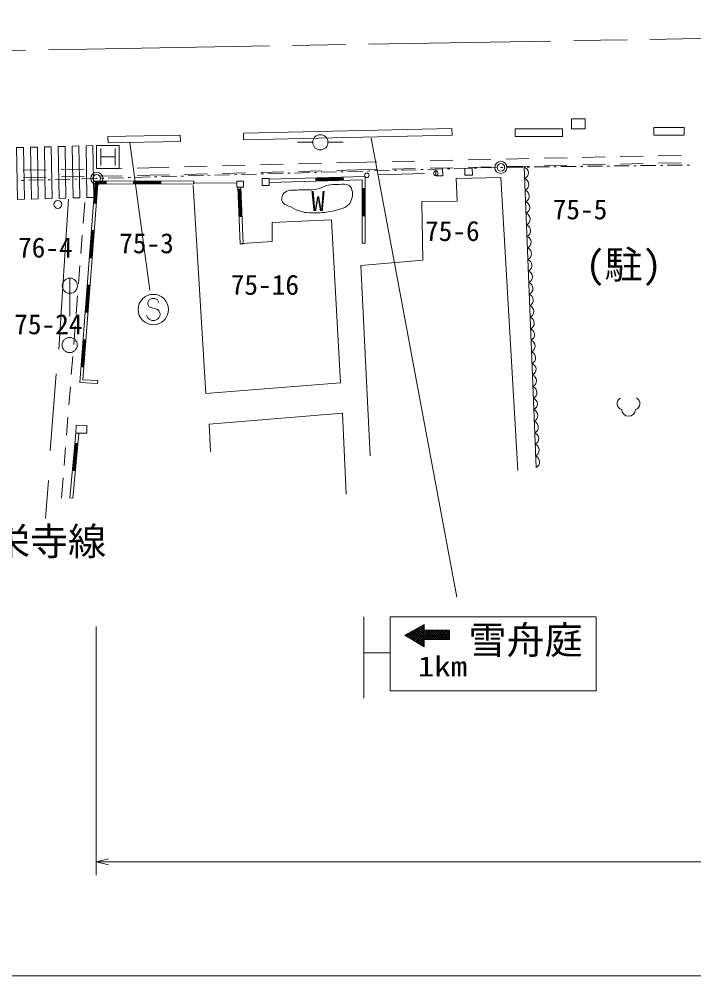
# Model space of a CAD drawing. Units: millimetres, scale not verified. Extents: x 40000 to 680000, y 20000 to 380000.
# Drawn here: x 101985 to 146329, y 205000 to 267928 of the extents above; entities that cross this region are included whole.
import ezdxf
from ezdxf.enums import TextEntityAlignment as Align

# ---------------------------------------------------------------- set-up
doc = ezdxf.new("R2010")
doc.units = ezdxf.units.MM
doc.header["$LTSCALE"] = 1000
doc.header["$PDMODE"] = 32
doc.header["$PDSIZE"] = 500
doc.linetypes.add('CHAIN', pattern=[18.5, 12, -1.5, 3.5, -1.5])
for name, color, linetype, lineweight in [('M-BGD', 7, 'Continuous', 13), ('M-BMK', 2, 'CHAIN', 13), ('M-BMK-ROW', 30, 'Continuous', 13), ('M-STR-HTXT', 7, 'Continuous', 13), ('M-STR-STRC', 7, 'Continuous', 13), ('M-TTL-BAND', 7, 'Continuous', 13)]:
    doc.layers.add(name, color=color, linetype=linetype, lineweight=lineweight)
doc.layers.add('M-BMK-HTXT', color=7, linetype='Continuous')
doc.styles.add('ＭＳ ゴシック', font='')
doc.styles.get('ＭＳ ゴシック').set_extended_font_data('MS Gothic')

msp = doc.modelspace()

# ---------------------------------------------------------------- linework, layer by layer
at = {"layer": 'M-BGD'}
for p, q in [((107068, 258112), (107068, 259612)), ((107068, 259612), (108568, 259612)), ((107349, 259425), (107349, 258300)), ((108286, 259425), (108286, 258300)), ((108568, 259612), (108568, 258112)), ((120282, 259827), (121282, 259827)), ((122282, 259827), (123282, 259827)), ((107349, 258862), (108286, 258862)), ((128995, 258613), (130494, 258646)), ((131494, 258668), (132994, 258701)), ((133994, 258723), (135493, 258756)), ((136493, 258778), (137993, 258811)), ((138992, 258833), (140492, 258866)), ((141492, 258888), (142991, 258921)), ((143991, 258943), (145491, 258976)), ((102252, 257993), (103751, 258022)), ((104751, 258041), (106251, 258069)), ((108568, 258112), (107068, 258112)), ((107251, 258088), (108751, 258117)), ((109750, 258136), (110536, 258151)), ((110536, 258151), (111849, 258185)), ((112849, 258211), (114349, 258250)), ((115348, 258276), (116848, 258316)), ((117847, 258342), (119347, 258381)), ((120346, 258407), (121846, 258446)), ((122846, 258473), (124159, 258507)), ((122857, 257981), (124171, 258015)), ((124159, 258507), (125496, 258536)), ((124171, 258015), (125506, 258044)), ((126495, 258558), (127995, 258591)), ((126506, 258066), (128006, 258099)), ((129005, 258121), (130505, 258154)), ((131505, 258176), (133004, 258209)), ((134004, 258231), (135504, 258264)), ((135958, 238442), (135187, 258197)), ((136504, 258286), (138003, 258319)), ((139003, 258341), (140503, 258374)), ((141502, 258396), (143002, 258429)), ((144002, 258451), (145501, 258484)), ((102263, 257501), (103763, 257530)), ((104763, 257549), (106263, 257577)), ((107262, 257596), (108762, 257625)), ((109762, 257644), (110547, 257659)), ((110547, 257659), (111861, 257693)), ((112861, 257719), (114360, 257758)), ((115360, 257784), (116859, 257824)), ((117859, 257850), (119358, 257889)), ((124727, 257568), (118415, 257392)), ((118421, 257192), (118415, 257392)), ((120358, 257915), (121857, 257954)), ((121489, 257478), (121495, 257278)), ((123290, 257488), (121490, 257438)), ((123291, 257448), (121492, 257398)), ((123292, 257408), (121493, 257358)), ((123294, 257328), (123289, 257528)), ((124719, 253195), (124727, 257568)), ((125583, 257677), (128623, 257765)), ((105963, 244022), (106978, 257268)), ((106179, 244212), (107163, 257069)), ((106907, 255822), (107015, 257228)), ((107052, 257188), (106947, 255819)), ((106978, 257268), (113458, 257294)), ((106987, 255816), (107089, 257148)), ((107701, 257231), (107015, 257228)), ((107126, 257108), (107027, 255813)), ((107052, 257188), (107701, 257191)), ((107701, 257151), (107089, 257148)), ((107126, 257108), (107701, 257111)), ((107163, 257069), (113459, 257094)), ((107700, 257271), (107701, 257071)), ((109500, 257278), (109501, 257078)), ((109501, 257238), (111301, 257245)), ((109501, 257198), (111301, 257205)), ((109501, 257158), (111301, 257165)), ((109501, 257118), (111301, 257125)), ((111301, 257085), (111300, 257285)), ((116292, 257171), (113416, 257142)), ((113458, 257294), (113459, 257094)), ((116355, 256870), (116555, 256878)), ((116507, 253142), (116355, 256870)), ((116560, 256747), (116360, 256739)), ((116707, 253150), (116555, 256878)), ((124527, 257363), (118421, 257192)), ((123293, 257368), (121494, 257318)), ((124519, 253196), (124527, 257363)), ((124726, 256795), (124526, 256796)), ((124562, 254995), (124566, 256795)), ((124602, 254995), (124606, 256795)), ((124642, 254995), (124646, 256795)), ((124682, 254995), (124686, 256795)), ((116474, 254942), (116400, 256740)), ((116514, 254943), (116440, 256742)), ((116554, 254945), (116480, 256744)), ((116594, 254947), (116520, 256745)), ((106307, 255868), (106200, 254514)), ((106867, 255826), (107067, 255810)), ((116434, 254940), (116634, 254948)), ((124522, 254996), (124722, 254995)), ((106138, 253716), (106043, 252520)), ((106632, 252233), (106770, 254028)), ((106672, 252230), (106810, 254025)), ((106712, 252227), (106850, 254022)), ((106929, 254016), (106730, 254031)), ((106752, 252224), (106890, 254019)), ((116507, 253142), (116707, 253150)), ((124519, 253196), (124719, 253195)), ((105981, 251722), (105886, 250526)), ((106593, 252236), (106792, 252221)), ((106357, 248643), (106495, 250438)), ((106397, 248640), (106535, 250435)), ((106437, 248637), (106575, 250432)), ((106654, 250426), (106455, 250441)), ((106477, 248634), (106615, 250429)), ((105824, 249729), (105729, 248532)), ((110529, 249464), (110439, 249282)), ((110439, 249282), (110439, 249191)), ((110711, 249555), (110529, 249464)), ((110893, 249555), (110711, 249555)), ((111075, 249464), (110893, 249555)), ((111166, 249282), (111075, 249464)), ((106318, 248647), (106517, 248631)), ((110439, 249191), (110529, 249009)), ((110529, 249009), (111075, 248827)), ((111075, 248827), (111166, 248737)), ((111166, 248737), (111257, 248555)), ((110439, 248282), (110348, 248464)), ((110529, 248191), (110439, 248282)), ((110711, 248100), (110529, 248191)), ((110893, 248100), (110711, 248100)), ((111075, 248191), (110893, 248100)), ((111166, 248282), (111075, 248191)), ((111257, 248464), (111166, 248282)), ((111257, 248555), (111257, 248464)), ((105667, 247735), (105572, 246538)), ((106083, 245054), (106220, 246849)), ((106122, 245051), (106260, 246846)), ((106162, 245048), (106300, 246843)), ((106380, 246837), (106180, 246852)), ((106202, 245045), (106340, 246840)), ((105510, 245741), (105415, 244545)), ((106043, 245057), (106242, 245042)), ((104020, 239529), (104409, 244608)), ((107146, 244170), (106179, 244212)), ((107137, 243970), (107146, 244170)), ((105352, 243747), (105258, 242551)), ((107137, 243970), (105963, 244022)), ((105195, 241753), (105101, 240557)), ((105319, 236440), (105717, 240692)), ((105519, 236422), (105916, 240673)), ((105717, 240692), (105916, 240673)), ((105038, 239759), (104944, 238563)), ((105527, 238229), (105694, 240021)), ((105567, 238225), (105734, 240017)), ((105606, 238221), (105774, 240013)), ((105646, 238217), (105814, 240010)), ((105854, 240006), (105655, 240025)), ((105487, 238232), (105686, 238214)), ((103708, 235074), (103911, 237582)), ((104881, 237766), (104775, 236411)), ((105319, 236440), (105519, 236422))]:
    msp.add_line(p, q, dxfattribs=at)
for points in [[(138292, 260711), (139192, 260711), (139192, 261361), (138292, 261361)], [(116731, 260417), (130425, 260729), (130434, 260294), (116741, 259982)], [(137692, 260711), (134592, 260711), (134592, 260211), (137692, 260211)], [(145692, 260805), (143692, 260805), (143692, 260305), (145692, 260305)], [(107817, 260214), (112574, 260297), (112581, 259881), (107825, 259798)], [(129365, 258060), (129812, 258072), (129824, 257630), (129377, 257617)], [(131276, 258112), (131760, 258126), (131773, 257675), (131288, 257662)], [(117961, 257444), (118423, 257441), (118420, 256977), (117958, 256980)], [(116290, 257272), (116730, 257281), (116739, 256878), (116299, 256869)], [(105722, 241212), (106442, 241205), (106437, 240685), (105717, 240692)]]:
    msp.add_lwpolyline(points, close=True, dxfattribs=at)
for points in [[(125047, 239210), (124440, 251719), (128506, 252077), (128443, 255939), (130769, 255958), (130698, 257446), (133649, 257515), (134764, 238232)], [(113422, 256989), (114261, 243309), (123110, 244010), (122511, 254726), (118606, 254559), (118617, 253303), (116633, 253168)], [(104589, 246212), (104939, 251712), (105235, 256089)], [(114566, 239496), (114473, 241283), (123242, 242017), (123489, 236676)]]:
    msp.add_lwpolyline(points, dxfattribs=at)
for centre, radius in [((121782, 259827), 500), ((124834, 257656), 150), ((129372, 257787), 150), ((104527, 255740), 260), ((110802, 248827), 1000), ((105305, 246493), 500)]:
    msp.add_circle(centre, radius, dxfattribs=at)
for centre, radius, start, end in [((135038, 257810), 414, 295.57851, 68.88976), ((135068, 257050), 414, 295.57851, 68.88976), ((135098, 256291), 414, 295.57851, 68.88976), ((135127, 255531), 414, 295.57851, 68.88976), ((135157, 254771), 414, 295.57851, 68.88976), ((135187, 254011), 414, 295.57851, 68.88976), ((135216, 253251), 414, 295.57851, 68.88976), ((135246, 252492), 414, 295.57851, 68.88976), ((135275, 251732), 414, 295.57851, 68.88976), ((135305, 250972), 414, 295.57851, 68.88976), ((135335, 250212), 414, 295.57851, 68.88976), ((135364, 249453), 414, 295.57851, 68.88976), ((135394, 248693), 414, 295.57851, 68.88976), ((135424, 247933), 414, 295.57851, 68.88976), ((135453, 247173), 414, 295.57851, 68.88976), ((135483, 246413), 414, 295.57851, 68.88976), ((135513, 245654), 414, 295.57851, 68.88976), ((135542, 244894), 414, 295.57851, 68.88976), ((135572, 244134), 414, 295.57851, 68.88976), ((135602, 243374), 414, 295.57851, 68.88976), ((135631, 242614), 414, 295.57851, 68.88976), ((141688, 242646), 402, 116.08703, 255.33416), ((142385, 242646), 402, 284.66584, 63.91297), ((135661, 241855), 414, 295.57851, 68.88976), ((142036, 242257), 450, 180, 0), ((135690, 241095), 414, 295.57851, 68.88976), ((135720, 240335), 414, 295.57851, 68.88976), ((135750, 239575), 414, 295.57851, 68.88976), ((135779, 238815), 414, 295.57851, 68.88976)]:
    msp.add_arc(centre, radius, start, end, dxfattribs=at)
msp.add_open_spline([(119474, 256555), (119762, 256755), (120012, 256658), (120360, 256693), (120818, 256740), (121085, 256663), (121537, 256748), (121810, 256800), (121938, 256918), (122209, 256977), (122514, 257044), (122693, 257063), (123005, 257060), (123272, 257058), (123467, 257132), (123684, 256977), (123830, 256872), (123853, 256739), (123885, 256562), (123919, 256369), (123903, 256247), (123836, 256063), (123774, 255891), (123713, 255793), (123573, 255675), (123369, 255504), (123203, 255480), (122950, 255398), (122663, 255306), (122494, 255277), (122195, 255239), (121755, 255184), (121503, 255163), (121060, 255191), (120830, 255205), (120698, 255221), (120478, 255288), (120214, 255368), (120082, 255457), (119834, 255578), (119636, 255675), (119472, 255669), (119336, 255841), (119256, 255942), (119236, 256032), (119252, 256160), (119275, 256335), (119329, 256454), (119474, 256555)], degree=3, knots=[0, 0, 0, 0, 1, 1, 1, 2, 2, 2, 3, 3, 3, 4, 4, 4, 5, 5, 5, 6, 6, 6, 7, 7, 7, 8, 8, 8, 9, 9, 9, 10, 10, 10, 11, 11, 11, 12, 12, 12, 13, 13, 13, 14, 14, 14, 15, 15, 15, 16, 16, 16, 16], dxfattribs=at)
at = {"layer": 'M-BMK'}
msp.add_lwpolyline([(66912, 265195), (106443, 265962), (156735, 266827), (166994, 267004), (202242, 267394), (248751, 267862), (267014, 267928), (293417, 267858), (315477, 267654), (331536, 267418), (352407, 266611), (367128, 265884), (402274, 264354), (467196, 261610), (530733, 259483), (567419, 258126)], dxfattribs=at)
at = {"layer": 'M-BMK-ROW'}
for p, q in [((127086, 257998), (128086, 258025)), ((128386, 258033), (128536, 258037)), ((128836, 258046), (129835, 258073)), ((130135, 258081), (130285, 258085)), ((130585, 258093), (131585, 258121)), ((131885, 258129), (132035, 258133)), ((132334, 258141), (133334, 258169)), ((133634, 258177), (133645, 258177)), ((133645, 258177), (133784, 258179)), ((134084, 258183), (135084, 258195)), ((135384, 258199), (135534, 258201)), ((135834, 258205), (136834, 258217)), ((137134, 258221), (137284, 258223)), ((137584, 258227), (138584, 258239)), ((138883, 258243), (139033, 258245)), ((139333, 258249), (140333, 258261)), ((140633, 258265), (140783, 258267)), ((141083, 258271), (142083, 258283)), ((142383, 258287), (142533, 258289)), ((142833, 258293), (143833, 258305)), ((144133, 258309), (144283, 258311)), ((144583, 258315), (145583, 258327)), ((145883, 258331), (146033, 258333)), ((104345, 257375), (105344, 257403)), ((105644, 257411), (105794, 257415)), ((106094, 257423), (107087, 257451)), ((107087, 257451), (107094, 257451)), ((107394, 257459), (107544, 257463)), ((107844, 257471), (108843, 257499)), ((109143, 257507), (109293, 257511)), ((109593, 257519), (110593, 257547)), ((110892, 257555), (111042, 257559)), ((111342, 257567), (112342, 257594)), ((112642, 257603), (112792, 257607)), ((113092, 257615), (114091, 257642)), ((114391, 257651), (114541, 257655)), ((114841, 257663), (115841, 257690)), ((116140, 257698), (116290, 257702)), ((116590, 257711), (117590, 257738)), ((117890, 257746), (118040, 257750)), ((118340, 257759), (119339, 257786)), ((119639, 257794), (119789, 257798)), ((120089, 257806), (121089, 257834)), ((121388, 257842), (121538, 257846)), ((121838, 257854), (122838, 257882)), ((123138, 257890), (123288, 257894)), ((123588, 257902), (124587, 257929)), ((124887, 257938), (125037, 257942)), ((125337, 257950), (126337, 257977)), ((126637, 257985), (126786, 257990)), ((102146, 257314), (102296, 257318)), ((102596, 257327), (103595, 257354)), ((103895, 257363), (104045, 257367))]:
    msp.add_line(p, q, dxfattribs=at)
for centre in [(133645, 258177), (107087, 257451)]:
    msp.add_circle(centre, 400, dxfattribs=at)
for p in [(133645, 258177), (107087, 257451)]:
    msp.add_point(p, dxfattribs=at)
at = {"layer": 'M-STR-HTXT'}
for p, q in [((109252, 259823), (110573, 250107)), ((124644, 223266), (124644, 228606)), ((107057, 227974), (107057, 211634)), ((124644, 226237), (126372, 226237)), ((107057, 212501), (107857, 212701)), ((331798, 212501), (107057, 212501)), ((107057, 212501), (107857, 212301))]:
    msp.add_line(p, q, dxfattribs=at)
at = {"layer": 'M-STR-STRC'}
for p, q in [((130757, 229913), (125111, 260095)), ((105316, 250894), (105316, 248394)), ((127569, 227259), (128181, 227871)), ((127658, 227207), (128493, 228042)), ((127747, 227154), (128604, 228012)), ((127836, 227102), (128604, 227870)), ((128737, 227114), (128051, 227800)), ((128879, 227114), (128142, 227850)), ((129020, 227114), (128234, 227900)), ((129162, 227114), (128325, 227950)), ((128604, 227813), (128417, 228000)), ((128604, 227954), (128508, 228050)), ((128604, 228095), (128599, 228100)), ((127391, 227364), (127556, 227529)), ((127649, 227212), (127411, 227450)), ((127480, 227312), (127868, 227700)), ((127992, 227010), (127503, 227500)), ((128336, 226808), (127594, 227550)), ((128603, 226682), (127686, 227600)), ((128604, 226823), (127777, 227650)), ((128604, 226964), (127868, 227700)), ((127925, 227050), (128604, 227729)), ((128605, 227105), (127960, 227750)), ((128014, 226997), (128746, 227729)), ((128103, 226945), (128888, 227729)), ((128192, 226893), (129029, 227730)), ((128281, 226840), (129171, 227730)), ((129303, 227114), (128688, 227729)), ((128696, 227114), (129313, 227730)), ((129444, 227114), (128829, 227729)), ((128838, 227114), (129455, 227731)), ((129586, 227114), (128970, 227729)), ((128979, 227114), (129596, 227731)), ((129727, 227114), (129111, 227730)), ((129121, 227114), (129738, 227731)), ((129869, 227114), (129252, 227730)), ((129262, 227114), (129880, 227732)), ((130010, 227114), (129393, 227730)), ((129403, 227114), (130022, 227732)), ((130152, 227114), (129535, 227731)), ((129545, 227114), (130163, 227732)), ((130264, 227142), (129676, 227731)), ((129686, 227114), (130264, 227691)), ((130264, 227284), (129817, 227731)), ((129828, 227114), (130264, 227550)), ((130264, 227425), (129958, 227732)), ((129969, 227114), (130264, 227409)), ((130264, 227567), (130099, 227732)), ((130110, 227114), (130264, 227268)), ((130264, 227709), (130240, 227732)), ((128370, 226788), (128604, 227022)), ((128459, 226736), (128604, 226880)), ((128549, 226683), (128604, 226738)), ((130252, 227114), (130264, 227126))]:
    msp.add_line(p, q, dxfattribs=at)
for points in [[(101819, 259475), (101877, 256066), (102327, 256079), (102269, 259487)], [(102731, 259500), (102790, 256091), (103239, 256103), (103181, 259512)], [(103643, 259524), (103702, 256116), (104152, 256128), (104093, 259537)], [(104555, 259549), (104614, 256140), (105064, 256153), (105005, 259561)], [(105467, 259574), (105526, 256165), (105976, 256177), (105917, 259586)], [(106380, 259599), (106438, 256190), (106888, 256202), (106830, 259611)], [(139904, 223746), (126372, 223746), (126372, 228606), (139904, 228606)], [(128604, 227729), (128604, 228103), (127325, 227403), (128603, 226651), (128605, 227114), (130265, 227114), (130264, 227732)]]:
    msp.add_lwpolyline(points, close=True, dxfattribs=at)
msp.add_circle((105316, 250394), 500, dxfattribs=at)
at = {"layer": 'M-TTL-BAND'}
msp.add_line((40000, 205000), (579000, 205000), dxfattribs=at)

# ---------------------------------------------------------------- texts
at = {"layer": 'M-BGD', "style": 'ＭＳ ゴシック'}
msp.add_text('W', height=1320, dxfattribs=at).set_placement((121632, 255959), align=Align.MIDDLE_CENTER)
msp.add_text('(駐)', height=1833, dxfattribs=at).set_placement((141717, 250316), align=Align.BOTTOM_CENTER)
at = {"layer": 'M-BMK-HTXT', "style": 'ＭＳ ゴシック'}
for s, height, p in [('75-5', 1320, (138846, 254364)), ('75-6', 1320, (130457, 252939)), ('75-3', 1320, (110355, 252133)), ('76-4', 1320, (103707, 251850)), ('75-16', 1320, (118136, 249399)), ('75-24', 1320, (103905, 246805)), ('市道 常栄寺線', 1833, (99579, 232113))]:
    msp.add_text(s, height=height, dxfattribs=at).set_placement(p, align=Align.BOTTOM_CENTER)
at = {"layer": 'M-STR-STRC', "style": 'ＭＳ ゴシック'}
msp.add_text('雪舟庭', height=1833, dxfattribs=at).set_placement((135268, 225625), align=Align.BOTTOM_CENTER)
at = {"layer": 'M-STR-STRC', "style": 'ＭＳ ゴシック', "width": 1.2}
msp.add_text('1km', height=1320, dxfattribs=at).set_placement((129809, 224302), align=Align.BOTTOM_CENTER)

doc.saveas('drawing.dxf')
